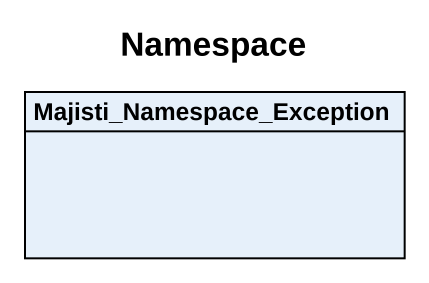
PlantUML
@startuml
title Namespace
hide circle
hide empty members
class Majisti_Namespace_Exception
@enduml
